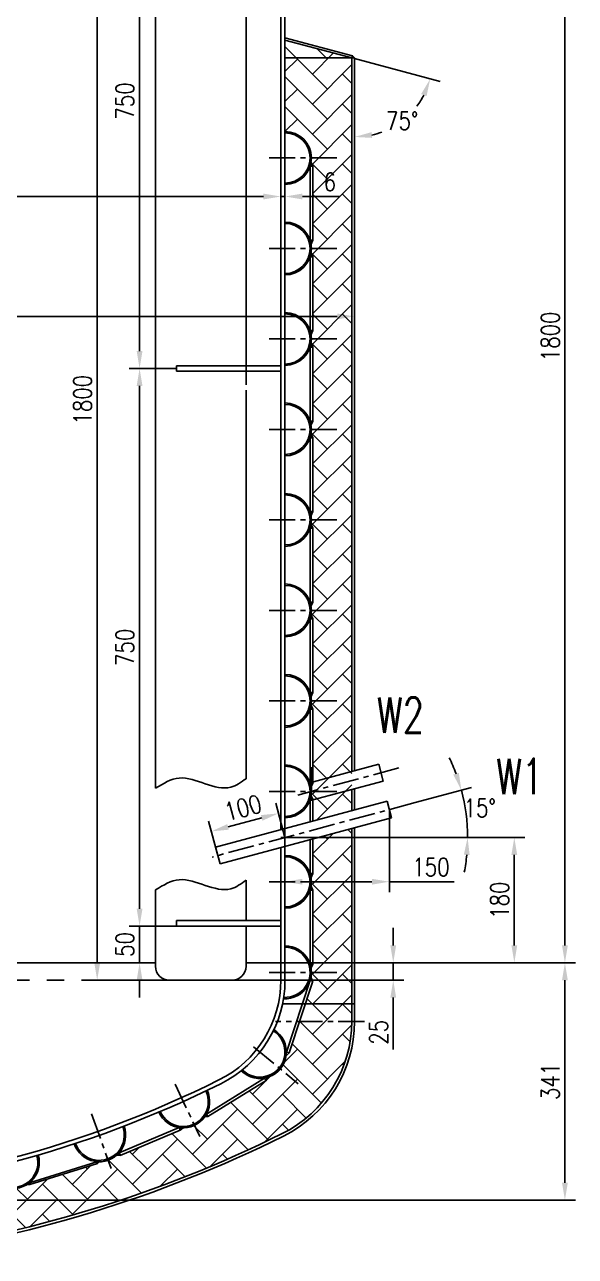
# Model space of a CAD drawing. Header units: millimetres. Extents: x 6795 to 13329, y 1691 to 10942.
# Drawn here: x 9242 to 10033, y 5931 to 7701 of the extents above; entities that cross this region are included whole.
import ezdxf

# ---------------------------------------------------------------- set-up
doc = ezdxf.new("R2010")
doc.units = ezdxf.units.MM
doc.header["$LTSCALE"] = 10
doc.linetypes.add('CENTER', pattern=[2, 1.25, -0.25, 0.25, -0.25])
for name, color, linetype in [('3中心线层', 1, 'CENTER'), ('5剖面线层', 2, 'Continuous'), ('6文字层', 3, 'Continuous'), ('7标注层', 4, 'Continuous')]:
    doc.layers.add(name, color=color, linetype=linetype)
doc.styles.add('PC_TEXTSTYLE', font='romans.shx', dxfattribs={"width": 0.8, "bigfont": 'hzfs.shx'})
doc.styles.add('TH_GBDIM', font='romans.shx', dxfattribs={"width": 0.8, "bigfont": 'gbcbig.shx'})
doc.dimstyles.new('TH_GBDIM', dxfattribs={"dimtxt": 26, "dimasz": 25, "dimexe": 15, "dimexo": 0, "dimgap": 8, "dimtad": 1, "dimdec": 1, "dimzin": 0, "dimdsep": 46, "dimtxsty": 'TH_GBDIM', "dimcen": 20, "dimclrd": 130, "dimclre": 130, "dimclrt": 3, "dimadec": 0, "dimazin": 0, "dimtfac": 0.714286, "dimtdec": 1, "dimtmove": 0, "dimatfit": 3, "dimfxl": 0, "dimtolj": 1, "dimtzin": 0, "dimlwd": -1, "dimlwe": -1, "dimarcsym": 0})
pattern_1 = [(45, (0, 0), (4.263256414560601e-15, 43.10522938113193), [91.44, -30.48]), (135, (21.5526, 21.5526), (4.263256414560601e-15, 43.10522938113193), [91.44, -30.48])]

# ---------------------------------------------------------------- blocks, each defined once
blk = doc.blocks.new('*D7')
at = {"layer": '7标注层', "color": 130, "ltscale": 2}
for p, q in [((8010.220268270452, 7561.890285728288), (8010.220268270452, 7438.699665362798)), ((9610.220268270452, 7571.558621289139), (9610.220268270452, 7438.699665362798)), ((9585.220268270452, 7453.699665362798), (8035.220268270452, 7453.699665362798))]:
    blk.add_line(p, q, dxfattribs=at)
for points in [[(8035.220268270452, 7457.866332029465), (8035.220268270452, 7449.532998696131), (8010.220268270452, 7453.699665362798)], [(9585.220268270452, 7457.866332029465), (9585.220268270452, 7449.532998696131), (9610.220268270452, 7453.699665362798)]]:
    blk.add_solid(points, dxfattribs=at)
at = {"layer": 'Defpoints', "color": 0, "ltscale": 2}
for p in [(8010.220268270452, 7561.890285728288), (9610.220268270452, 7571.558621289139), (8010.220268270452, 7453.699665362798)]:
    blk.add_point(p, dxfattribs=at)
at = {"layer": '7标注层', "color": 3, "ltscale": 2, "insert": (8994.11398792023, 7474.699665362798), "char_height": 26, "attachment_point": 5, "style": 'TH_GBDIM'}
blk.add_mtext('\\A1;%%c1600{}{}', dxfattribs=at)
blk = doc.blocks.new('*D8')
at = {"layer": '7标注层', "color": 130, "ltscale": 2}
for p, q in [((9610.220268270452, 7600.970716718368), (9610.220268270452, 7438.699665362798)), ((9616.220268270452, 7600.970716718368), (9616.220268270452, 7438.699665362798)), ((9585.220268270452, 7453.699665362798), (9560.220268270452, 7453.699665362798)), ((9610.220268270452, 7453.699665362798), (9616.220268270452, 7453.699665362798)), ((9641.220268270452, 7453.699665362798), (9695.096458746642, 7453.699665362798))]:
    blk.add_line(p, q, dxfattribs=at)
for points in [[(9585.220268270452, 7457.866332029465), (9585.220268270452, 7449.532998696131), (9610.220268270452, 7453.699665362798)], [(9641.220268270452, 7457.866332029465), (9641.220268270452, 7449.532998696131), (9616.220268270452, 7453.699665362798)]]:
    blk.add_solid(points, dxfattribs=at)
at = {"layer": 'Defpoints', "color": 0, "ltscale": 2}
for p in [(9610.220268270452, 7600.970716718368), (9616.220268270452, 7600.970716718368), (9616.220268270452, 7453.699665362798)]:
    blk.add_point(p, dxfattribs=at)
at = {"layer": '7标注层', "color": 3, "ltscale": 2, "insert": (9680.658363508548, 7474.699665362798), "char_height": 26, "attachment_point": 5, "style": 'TH_GBDIM'}
blk.add_mtext('\\A1;6{}{}', dxfattribs=at)
blk = doc.blocks.new('*D11')
at = {"layer": '7标注层', "color": 130, "ltscale": 2}
for p, q in [((9455.220268270452, 8133.318666236842), (9331.414927543014, 8133.318666236842)), ((9346.414927543014, 8108.318666236842), (9346.414927543014, 6352.781067576585)), ((9455.220268270452, 6327.781067576585), (9331.414927543014, 6327.781067576585))]:
    blk.add_line(p, q, dxfattribs=at)
for points in [[(9342.248260876348, 8108.318666236842), (9350.58159420968, 8108.318666236842), (9346.414927543014, 8133.318666236842)], [(9342.248260876348, 6352.781067576585), (9350.58159420968, 6352.781067576585), (9346.414927543014, 6327.781067576585)]]:
    blk.add_solid(points, dxfattribs=at)
at = {"layer": 'Defpoints', "color": 0, "ltscale": 2}
for p in [(9455.220268270452, 8133.318666236842), (9346.414927543014, 6327.781067576585), (9455.220268270452, 6327.781067576585)]:
    blk.add_point(p, dxfattribs=at)
at = {"layer": '7标注层', "color": 3, "ltscale": 2, "insert": (9325.414927543012, 7161.802005738446), "char_height": 26, "attachment_point": 5, "rotation": 90, "style": 'TH_GBDIM'}
blk.add_mtext('\\A1;1800', dxfattribs=at)
blk = doc.blocks.new('*D12')
at = {"layer": '7标注层', "color": 130, "ltscale": 2}
for p, q in [((9460.220268270454, 7206.652764386091), (9392.305189930123, 7206.652764386091)), ((9407.305189930123, 7181.652764386091), (9407.305189930123, 6430.318666236843)), ((9460.220268270452, 6405.318666236843), (9392.305189930123, 6405.318666236843))]:
    blk.add_line(p, q, dxfattribs=at)
for points in [[(9403.138523263457, 7181.652764386091), (9411.471856596789, 7181.652764386091), (9407.305189930123, 7206.652764386091)], [(9403.138523263457, 6430.318666236843), (9411.471856596789, 6430.318666236843), (9407.305189930123, 6405.318666236843)]]:
    blk.add_solid(points, dxfattribs=at)
at = {"layer": 'Defpoints', "color": 0, "ltscale": 2}
for p in [(9460.220268270454, 7206.652764386091), (9407.305189930123, 6405.318666236843), (9460.220268270452, 6405.318666236843)]:
    blk.add_point(p, dxfattribs=at)
at = {"layer": '7标注层', "color": 3, "ltscale": 2, "insert": (9386.30518993012, 6805.985715311468), "char_height": 26, "attachment_point": 5, "rotation": 90, "style": 'TH_GBDIM'}
blk.add_mtext('\\A1;750', dxfattribs=at)
blk = doc.blocks.new('*D13')
at = {"layer": '7标注层', "color": 130, "ltscale": 2}
for p, q in [((9407.305189930123, 6430.318666236843), (9407.305189930123, 6455.318666236843)), ((9460.220268270456, 6405.318666236843), (9392.305189930123, 6405.318666236843)), ((9407.305189930123, 6405.318666236843), (9407.305189930123, 6352.781067576581)), ((9430.220268270456, 6352.781067576581), (9392.305189930123, 6352.781067576581)), ((9407.305189930123, 6327.781067576581), (9407.305189930123, 6302.781067576581))]:
    blk.add_line(p, q, dxfattribs=at)
for points in [[(9403.138523263457, 6430.318666236843), (9411.471856596789, 6430.318666236843), (9407.305189930123, 6405.318666236843)], [(9403.138523263457, 6327.781067576581), (9411.471856596789, 6327.781067576581), (9407.305189930123, 6352.781067576581)]]:
    blk.add_solid(points, dxfattribs=at)
at = {"layer": 'Defpoints', "color": 0, "ltscale": 2}
for p in [(9460.220268270456, 6405.318666236843), (9407.305189930123, 6352.781067576581), (9430.220268270456, 6352.781067576581)]:
    blk.add_point(p, dxfattribs=at)
at = {"layer": '7标注层', "color": 3, "ltscale": 2, "insert": (9386.30518993012, 6379.049866906714), "char_height": 26, "attachment_point": 5, "rotation": 90, "style": 'TH_GBDIM'}
blk.add_mtext('\\A1;50', dxfattribs=at)
blk = doc.blocks.new('*D14')
at = {"layer": '7标注层', "color": 130, "ltscale": 2}
for p, q in [((9771.747677659065, 6377.781067576584), (9771.747677659065, 6402.781067576584)), ((9616.220268270452, 6352.781067576584), (9786.747677659065, 6352.781067576584)), ((9771.747677659065, 6352.781067576584), (9771.747677659065, 6327.781067576584)), ((9641.220268270452, 6327.781067576584), (9786.747677659065, 6327.781067576584)), ((9771.747677659065, 6302.781067576584), (9771.747677659065, 6228.104877100393))]:
    blk.add_line(p, q, dxfattribs=at)
for points in [[(9767.581010992399, 6377.781067576584), (9775.91434432573, 6377.781067576584), (9771.747677659065, 6352.781067576584)], [(9767.581010992399, 6302.781067576584), (9775.91434432573, 6302.781067576584), (9771.747677659065, 6327.781067576584)]]:
    blk.add_solid(points, dxfattribs=at)
at = {"layer": 'Defpoints', "color": 0, "ltscale": 2}
for p in [(9616.220268270452, 6352.781067576584), (9641.220268270452, 6327.781067576584), (9771.747677659065, 6327.781067576584)]:
    blk.add_point(p, dxfattribs=at)
at = {"layer": '7标注层', "color": 3, "ltscale": 2, "insert": (9750.747677659063, 6252.94297233849), "char_height": 26, "attachment_point": 5, "rotation": 90, "style": 'TH_GBDIM'}
blk.add_mtext('\\A1;25{}{}', dxfattribs=at)
blk = doc.blocks.new('*D15')
at = {"layer": '7标注层', "color": 130, "ltscale": 2}
for p, q in [((9616.220268270452, 6352.781067576584), (10033.39792230143, 6352.781067576584)), ((10018.39792230143, 6327.781067576584), (10018.39792230143, 6036.781067576584)), ((8810.220268270452, 6011.781067576584), (10033.39792230143, 6011.781067576584))]:
    blk.add_line(p, q, dxfattribs=at)
for points in [[(10014.23125563477, 6327.781067576584), (10022.5645889681, 6327.781067576584), (10018.39792230143, 6352.781067576584)], [(10014.23125563477, 6036.781067576584), (10022.5645889681, 6036.781067576584), (10018.39792230143, 6011.781067576584)]]:
    blk.add_solid(points, dxfattribs=at)
at = {"layer": 'Defpoints', "color": 0, "ltscale": 2}
for p in [(9616.220268270452, 6352.781067576584), (8810.220268270452, 6011.781067576584), (10018.39792230143, 6011.781067576584)]:
    blk.add_point(p, dxfattribs=at)
at = {"layer": '7标注层', "color": 3, "ltscale": 2, "insert": (9997.39792230143, 6182.281067576585), "char_height": 26, "attachment_point": 5, "rotation": 90, "style": 'TH_GBDIM'}
blk.add_mtext('\\A1;341{}{}', dxfattribs=at)
blk = doc.blocks.new('*D19')
at = {"layer": '7标注层', "color": 130, "ltscale": 2}
for p, q in [((9616.220268270452, 8152.781067576584), (10033.39792230143, 8152.781067576584)), ((10018.39792230143, 8127.781067576584), (10018.39792230143, 6377.781067576584)), ((9616.220268270452, 6352.781067576584), (10033.39792230143, 6352.781067576584))]:
    blk.add_line(p, q, dxfattribs=at)
for points in [[(10014.23125563477, 8127.781067576584), (10022.5645889681, 8127.781067576584), (10018.39792230143, 8152.781067576584)], [(10014.23125563477, 6377.781067576584), (10022.5645889681, 6377.781067576584), (10018.39792230143, 6352.781067576584)]]:
    blk.add_solid(points, dxfattribs=at)
at = {"layer": 'Defpoints', "color": 0, "ltscale": 2}
for p in [(9616.220268270452, 8152.781067576584), (9616.220268270452, 6352.781067576584), (10018.39792230143, 6352.781067576584)]:
    blk.add_point(p, dxfattribs=at)
at = {"layer": '7标注层', "color": 3, "ltscale": 2, "insert": (9997.39792230143, 7252.781067576585), "char_height": 26, "attachment_point": 5, "rotation": 90, "style": 'TH_GBDIM'}
blk.add_mtext('\\A1;1800{}{}', dxfattribs=at)
blk = doc.blocks.new('*D20')
at = {"layer": '7标注层', "color": 130, "ltscale": 2}
for p, q in [((9460.220268270452, 7975.318666236843), (9392.305189930123, 7975.318666236843)), ((9407.305189930123, 7231.652764386091), (9407.305189930123, 7950.318666236843)), ((9460.220268270454, 7206.652764386091), (9392.305189930123, 7206.652764386091))]:
    blk.add_line(p, q, dxfattribs=at)
for points in [[(9403.138523263457, 7950.318666236843), (9411.471856596789, 7950.318666236843), (9407.305189930123, 7975.318666236843)], [(9403.138523263457, 7231.652764386091), (9411.471856596789, 7231.652764386091), (9407.305189930123, 7206.652764386091)]]:
    blk.add_solid(points, dxfattribs=at)
at = {"layer": 'Defpoints', "color": 0, "ltscale": 2}
for p in [(9407.305189930123, 7975.318666236843), (9460.220268270452, 7975.318666236843), (9460.220268270454, 7206.652764386091)]:
    blk.add_point(p, dxfattribs=at)
at = {"layer": '7标注层', "color": 3, "ltscale": 2, "insert": (9386.30518993012, 7590.985715311467), "char_height": 26, "attachment_point": 5, "rotation": 90, "style": 'TH_GBDIM'}
blk.add_mtext('\\A1;750', dxfattribs=at)
blk = doc.blocks.new('*D44')
at = {"layer": '7标注层', "color": 130, "ltscale": 2}
for p, q in [((7904.220268270452, 7332.081501701973), (7904.220268270452, 7266.448782202951)), ((9716.220268270452, 7303.585107334784), (9716.220268270452, 7266.448782202951)), ((9691.220268270452, 7281.448782202951), (7929.220268270452, 7281.448782202951))]:
    blk.add_line(p, q, dxfattribs=at)
for points in [[(7929.220268270452, 7285.615448869618), (7929.220268270452, 7277.282115536284), (7904.220268270452, 7281.448782202951)], [(9691.220268270452, 7285.615448869618), (9691.220268270452, 7277.282115536284), (9716.220268270452, 7281.448782202951)]]:
    blk.add_solid(points, dxfattribs=at)
at = {"layer": 'Defpoints', "color": 0, "ltscale": 2}
for p in [(7904.220268270452, 7332.081501701973), (9716.220268270452, 7303.585107334784), (7904.220268270452, 7281.448782202951)]:
    blk.add_point(p, dxfattribs=at)
at = {"layer": '7标注层', "color": 3, "ltscale": 2, "insert": (8968.620217124437, 7302.448782202951), "char_height": 26, "attachment_point": 5, "style": 'TH_GBDIM'}
blk.add_mtext('\\A1;OD.%%c1800', dxfattribs=at)
blk = doc.blocks.new('*D45')
at = {"layer": '7标注层', "color": 130, "ltscale": 2}
for p, q in [((9610.220268270452, 6532.781067576584), (9960.711497027529, 6532.781067576584)), ((9945.711497027529, 6377.781067576584), (9945.711497027529, 6507.781067576584)), ((9610.220268270452, 6352.781067576584), (9960.711497027529, 6352.781067576584))]:
    blk.add_line(p, q, dxfattribs=at)
for points in [[(9941.544830360863, 6507.781067576584), (9949.878163694195, 6507.781067576584), (9945.711497027529, 6532.781067576584)], [(9941.544830360863, 6377.781067576584), (9949.878163694195, 6377.781067576584), (9945.711497027529, 6352.781067576584)]]:
    blk.add_solid(points, dxfattribs=at)
at = {"layer": 'Defpoints', "color": 0, "ltscale": 2}
for p in [(9610.220268270452, 6532.781067576584), (9945.711497027529, 6532.781067576584), (9610.220268270452, 6352.781067576584)]:
    blk.add_point(p, dxfattribs=at)
at = {"layer": '7标注层', "color": 3, "ltscale": 2, "insert": (9924.711497027527, 6442.781067576585), "char_height": 26, "attachment_point": 5, "rotation": 90, "style": 'TH_GBDIM'}
blk.add_mtext('\\A1;180{}{}', dxfattribs=at)
blk = doc.blocks.new('*D50')
at = {"layer": '7标注层', "color": 130, "ltscale": 2}
for p, q in [((9616.220268270452, 6532.781067576584), (9603.048982795019, 6581.936974171893)), ((9519.627685641544, 6506.899163066331), (9506.456400166111, 6556.055069661641)), ((9582.78312281433, 6560.977610649994), (9534.486831499877, 6548.036658394869))]:
    blk.add_line(p, q, dxfattribs=at)
for points in [[(9581.704710126403, 6565.002301592865), (9583.861535502258, 6556.952919707123), (9606.931268471557, 6567.448086777557)], [(9533.40841881195, 6552.06134933774), (9535.565244187805, 6544.011967451997), (9510.33868584265, 6541.566182267306)]]:
    blk.add_solid(points, dxfattribs=at)
at = {"layer": 'Defpoints', "color": 0, "ltscale": 2}
for p in [(9510.33868584265, 6541.566182267306), (9616.220268270452, 6532.781067576584), (9519.627685641544, 6506.899163066331)]:
    blk.add_point(p, dxfattribs=at)
at = {"layer": '7标注层', "color": 3, "ltscale": 2, "insert": (9555.722885896439, 6575.467641809462), "char_height": 26, "attachment_point": 5, "rotation": 14.999999999999728, "style": 'TH_GBDIM'}
blk.add_mtext('\\A1;100{}{}', dxfattribs=at)
blk = doc.blocks.new('*D53')
at = {"layer": '7标注层', "color": 130, "ltscale": 2}
for p, q in [((9716.220268270452, 7651.747800462078), (9839.338061795866, 7618.758487113043)), ((9716.220268270454, 7576.066359776822), (9716.220268270456, 7524.286881440571))]:
    blk.add_line(p, q, dxfattribs=at)
for start, end in [(322.6543636945495, 332.2368074065571), (282.7631925934446, 290.3814649762978)]:
    blk.add_arc((9716.220268270452, 7651.747800462077), 112.4609190215074, start, end, dxfattribs=at)
for points in [[(9811.854844395832, 7600.88052235871), (9819.614619130476, 7597.842374812585), (9824.849174401526, 7622.64077278958)], [(9741.528483923817, 7537.924775881538), (9740.602236231969, 7546.206473150684), (9716.220268270454, 7539.28688144057)]]:
    blk.add_solid(points, dxfattribs=at)
at = {"layer": 'Defpoints', "color": 0, "ltscale": 2}
for p in [(9616.22026827045, 7678.54271970519), (9712.220268270452, 7652.819597231804), (9716.220268270454, 7652.819597231803), (9716.220268270454, 7576.066359776822), (9763.748306381085, 7549.823593815588)]:
    blk.add_point(p, dxfattribs=at)
at = {"layer": '7标注层', "color": 3, "ltscale": 2, "insert": (9784.68213804162, 7562.526554704143), "char_height": 26, "attachment_point": 5, "style": 'TH_GBDIM'}
blk.add_mtext('\\A1;75%%d{}{}', dxfattribs=at)
blk = doc.blocks.new('*D63')
at = {"layer": '7标注层', "color": 130, "ltscale": 2}
blk.add_line((9803.158188766585, 6582.870932408276), (9884.095339413972, 6604.557976561919), dxfattribs=at)
for start, end in [(20.46245632320629, 25.9249126464128), (0, 14.99999999999979), (349.075087353587, 354.5375436767935)]:
    blk.add_arc((9616.22026827045, 6532.781067576583), 262.3246804805455, start, end, dxfattribs=at)
for points in [[(9865.961377595178, 6625.757049372339), (9858.023914000732, 6623.219113965113), (9869.606452019634, 6600.675690885381)], [(9873.1917433794, 6508.008011580994), (9881.515610479137, 6507.610920973751), (9878.544948750996, 6532.781067576584)]]:
    blk.add_solid(points, dxfattribs=at)
at = {"layer": 'Defpoints', "color": 0, "ltscale": 2}
for p in [(9803.158188766585, 6582.870932408276), (9877.546724143782, 6555.644169944907), (9610.220268270452, 6532.781067576584), (9904.183737840845, 6532.781067576584), (9511.437469271834, 6504.704601204232)]:
    blk.add_point(p, dxfattribs=at)
at = {"layer": '7标注层', "color": 3, "ltscale": 2, "insert": (9896.110248553938, 6575.226682671109), "char_height": 26, "attachment_point": 5, "style": 'TH_GBDIM'}
blk.add_mtext('\\A1;15%%d{}{}', dxfattribs=at)
blk = doc.blocks.new('*D64')
at = {"layer": '7标注层', "color": 130, "ltscale": 2}
for p, q in [((9616.220268270452, 6572.973446441252), (9616.220268270452, 6454.28832527229)), ((9766.220268270452, 6572.973446441252), (9766.220268270452, 6454.28832527229)), ((9641.220268270452, 6469.28832527229), (9741.220268270452, 6469.28832527229)), ((9766.220268270452, 6469.28832527229), (9859.220268270452, 6469.28832527229))]:
    blk.add_line(p, q, dxfattribs=at)
for points in [[(9641.220268270452, 6473.454991938956), (9641.220268270452, 6465.121658605623), (9616.220268270452, 6469.28832527229)], [(9741.220268270452, 6473.454991938956), (9741.220268270452, 6465.121658605623), (9766.220268270452, 6469.28832527229)]]:
    blk.add_solid(points, dxfattribs=at)
at = {"layer": 'Defpoints', "color": 0, "ltscale": 2}
for p in [(9616.220268270452, 6572.973446441252), (9766.220268270452, 6572.973446441252), (9616.220268270452, 6469.28832527229)]:
    blk.add_point(p, dxfattribs=at)
at = {"layer": '7标注层', "color": 3, "ltscale": 2, "insert": (9825.96312541331, 6490.28832527229), "char_height": 26, "attachment_point": 5, "style": 'TH_GBDIM'}
blk.add_mtext('\\A1;150', dxfattribs=at)

msp = doc.modelspace()

# ---------------------------------------------------------------- hatches: boundary and pattern name
at = {"layer": '5剖面线层', "ltscale": 2}
h = msp.add_hatch(dxfattribs=at)
h.set_pattern_fill('AR-HBONE', color=256, scale=0.3, style=0)
h.set_pattern_definition(pattern_1)
h.paths.add_polyline_path([(9712.220268270452, 7576.066359776823), (9712.220268270452, 7652.819597231803), (9616.220268270454, 7652.819597231804), (9616.220268270454, 7547.066359776836, -0.4645485354819218), (9653.680500764749, 7502.684276929231), (9656.308877089366, 7497.166262570693), (9656.308877089365, 7390.966456982961), (9653.680500764745, 7385.448442624418, -0.08457544638591837), (9653.680500764745, 7372.684276929238), (9656.308877089366, 7367.166262570697), (9656.308877089366, 7260.966456982962), (9653.680500764745, 7255.448442624416, -0.08457544638590615), (9653.680500764745, 7242.684276929238), (9656.308877089366, 7237.166262570699), (9656.308877089368, 7130.966456982965), (9653.680500764745, 7125.448442624416, -0.0845754463858878), (9653.680500764745, 7112.684276929241), (9656.308877089368, 7107.166262570693), (9656.308877089366, 7000.966456982967), (9653.680500764745, 6995.448442624419, -0.08457544638590615), (9653.680500764745, 6982.684276929241), (9656.308877089366, 6977.1662625707), (9656.308877089366, 6870.966456982964), (9653.680500764745, 6865.448442624419, -0.08457544638591227), (9653.680500764745, 6852.68427692924), (9656.308877089366, 6847.166262570695), (9656.308877089366, 6740.966456982961), (9653.680500764745, 6735.448442624418, -0.08457544638593062), (9653.680500764745, 6722.684276929236), (9656.30887708937, 6717.166262570683), (9656.308877089383, 6610.966456982962), (9653.68050076475, 6605.448442624388, -0.0845754463855516), (9653.680500764749, 6592.684276929263), (9656.308877089386, 6587.166262570679), (9656.30887708939, 6556.463730190432), (9712.22026827045, 6571.4451423051)])
h.paths.add_polyline_path([(9712.220268270456, 7652.819597231804), (9616.220268270452, 7678.542719705191), (9616.220268270452, 7652.819597231804)])
h.paths.add_polyline_path([(9667.720268270452, 7494.199665362798), (9693.596458746642, 7494.199665362798), (9693.596458746642, 7455.199665362798), (9667.720268270452, 7455.199665362798)], flags=24)
h = msp.add_hatch(dxfattribs=at)
h.set_pattern_fill('AR-HBONE', color=256, scale=0.3, style=0)
h.set_pattern_definition(pattern_1)
h.paths.add_polyline_path([(9470.032003749304, 6115.541339634829), (9465.585947174923, 6112.330666272893), (9379.832490296103, 6076.249007689402), (9374.554708122938, 6076.475360786027, -0.1832912843400993), (9349.352251567567, 6066.915406207486), (9346.83164228581, 6064.364543471595), (9249.818853359066, 6034.16295859151), (9245.334245222937, 6034.047668213988, -0.5076667311389679), (9188.397283611139, 6056.903383818649, -0.03525054263951109), (8965.384273417918, 6019.255481738812), (9049.396127775934, 5935.243627380794, 0.08211743312270822), (9612.244902595017, 6107.406000280007, 0.2848737509763066), (9712.220268270452, 6268.638930853199), (9637.083592319852, 6268.6389308532), (9622.032047468414, 6223.312235493072), (9617.857870916165, 6219.226283905464, -0.2949990903706711), (9590.816960618917, 6188.075690668558), (9588.996550611993, 6183.761885284135), (9505.432015136139, 6131.816894329594), (9501.088159600009, 6131.643504495799, -0.2438299540037619)])
h.paths.add_polyline_path([(9712.22026827045, 6268.638930853199), (9712.220268270452, 6293.638930853198), (9645.385292196628, 6293.638930853199), (9637.083592319848, 6268.638930853199)])
h.paths.add_polyline_path([(9712.220268270452, 6545.563237794846), (9656.30887708939, 6530.58182568018), (9656.3088770894, 6480.966456982954), (9653.680500764754, 6475.448442624359, -0.08457544638553326), (9653.680500764745, 6462.684276929236), (9656.30887708937, 6457.166262570688), (9656.308877089383, 6350.966456982959), (9653.68050076475, 6345.448442624389, -0.09184081833253387), (9653.480911823954, 6331.606839552371), (9656.266451979225, 6326.406797507336), (9645.385292196628, 6293.638930853198), (9712.220268270452, 6293.638930853198)])

# ---------------------------------------------------------------- linework, layer by layer
for p, q in [((9610.220268270452, 8177.781067576584), (9610.220268270452, 6544.114324677123)), ((9616.220268270452, 8177.781067576584), (9616.220268270452, 6545.72201983171)), ((9430.220268270452, 8108.318666236842), (9430.220268270454, 6603.771911512732)), ((9560.220268270452, 7975.318666236843), (9560.220268270452, 7183.318666236843)), ((9712.996725405761, 7655.717374710672), (9616.220268270452, 7681.64854824642)), ((9712.220268270454, 7652.819597231804), (9616.220268270452, 7678.54271970519)), ((9716.220268270454, 7652.819597231804), (9616.220268270452, 7652.819597231804)), ((9712.220268270454, 7652.819597231804), (9712.996725405761, 7655.717374710672)), ((9712.220268270454, 7652.819597231804), (9712.220268270456, 7576.066359776823)), ((9712.996725405761, 7655.717374710672), (9716.220268270454, 7652.819597231804)), ((9716.220268270454, 7652.819597231804), (9716.220268270456, 7576.066359776823)), ((9712.220268270452, 7576.066359776823), (9712.22026827045, 6627.548365192961)), ((9716.220268270452, 7576.066359776823), (9716.220268270452, 6628.620161962685)), ((9460.220268270454, 7210.652764386091), (9610.220268270454, 7210.652764386092)), ((9460.220268270454, 7210.652764386091), (9460.220268270454, 7202.652764386091)), ((9460.220268270454, 7202.652764386091), (9610.220268270454, 7202.652764386092)), ((9560.220268270452, 7175.318666236843), (9560.220268270454, 6617.318939243505)), ((9750.98503020667, 6637.935351848555), (9650.20847438637, 6610.932355100516)), ((9750.98503020667, 6637.935351848555), (9757.455506334232, 6613.787206191326)), ((9757.455506334234, 6613.787206191327), (9649.272691070795, 6584.799708206565)), ((9712.22026827045, 6601.666460682707), (9712.220268270452, 6571.445142305098)), ((9716.220268270452, 6602.738257452432), (9716.220268270452, 6572.516939074823)), ((9762.98503020667, 6585.047519269867), (9516.392447577764, 6518.973235894946)), ((9762.98503020667, 6585.047519269867), (9769.455506334232, 6560.899373612638)), ((9769.455506334234, 6560.899373612639), (9522.862923705326, 6494.82509023772)), ((9712.220268270452, 6545.563237794845), (9712.220268270452, 6268.638930853199)), ((9716.220268270452, 6546.63503456457), (9716.220268270452, 6268.638930853199)), ((9522.862923705326, 6494.825090237719), (9516.392447577764, 6518.973235894945)), ((9610.220268270452, 6518.232420166872), (9610.220268270452, 6327.781067576584)), ((9616.220268270452, 6519.840115321458), (9616.220268270452, 6327.781067576584)), ((9560.220268270454, 6471.282998169314), (9560.220268270454, 6413.318666236843)), ((9430.220268270454, 6457.735970438515), (9430.220268270456, 6347.781067576584)), ((9460.220268270452, 6413.318666236843), (9460.220268270452, 6405.318666236843)), ((9460.220268270452, 6413.318666236843), (9610.220268270452, 6413.318666236843)), ((9460.220268270452, 6405.318666236843), (9610.220268270452, 6405.318666236843)), ((9560.22026827045, 6405.318666236843), (9560.22026827045, 6347.781067576583)), ((9430.220268270454, 6352.781067576584), (9000.480052912697, 6352.781067576585)), ((9560.22026827045, 6352.781067576585), (9616.220268270452, 6352.781067576584)), ((9450.22026827045, 6327.781067576584), (9540.22026827045, 6327.781067576584)), ((9716.220268270452, 6293.638930853198), (9612.671228562971, 6293.638930853198))]:
    msp.add_line(p, q)
at = {"ltscale": 2}
for p, q in [((9652.308877089366, 7497.166262570695), (9652.308877089365, 7390.966456982965)), ((9652.308877089366, 7497.166262570695), (9656.308877089366, 7497.166262570695)), ((9656.308877089366, 7497.166262570695), (9653.680500764745, 7502.68427692924)), ((9656.308877089366, 7497.166262570695), (9656.308877089366, 7390.966456982963)), ((9652.308877089366, 7390.966456982963), (9656.308877089366, 7390.966456982963)), ((9656.308877089366, 7390.966456982963), (9653.680500764745, 7385.448442624418)), ((9652.308877089366, 7260.966456982961), (9652.308877089365, 7367.166262570691)), ((9652.308877089366, 7367.166262570693), (9656.308877089366, 7367.166262570693)), ((9656.308877089366, 7367.166262570693), (9653.680500764745, 7372.684276929238)), ((9656.308877089366, 7260.966456982961), (9656.308877089366, 7367.166262570693)), ((9652.308877089366, 7260.966456982961), (9656.308877089366, 7260.966456982961)), ((9656.308877089366, 7260.966456982961), (9653.680500764745, 7255.448442624416)), ((9656.308877089366, 7237.166262570693), (9653.680500764745, 7242.684276929238)), ((9652.308877089366, 7237.166262570693), (9656.308877089366, 7237.166262570693)), ((9652.308877089366, 7130.966456982961), (9652.308877089365, 7237.166262570691)), ((9656.308877089368, 7130.966456982961), (9656.308877089366, 7237.166262570689)), ((9652.308877089366, 7130.966456982961), (9656.308877089366, 7130.966456982961)), ((9656.308877089366, 7130.966456982961), (9653.680500764745, 7125.448442624416)), ((9652.308877089366, 7107.166262570697), (9652.308877089365, 7000.966456982967)), ((9652.308877089366, 7107.166262570697), (9656.308877089366, 7107.166262570697)), ((9656.308877089366, 7107.166262570697), (9653.680500764745, 7112.684276929242)), ((9656.308877089368, 7107.166262570697), (9656.308877089366, 7000.966456982968)), ((9652.308877089366, 7000.966456982965), (9656.308877089366, 7000.966456982965)), ((9656.308877089366, 7000.966456982965), (9653.680500764745, 6995.44844262442)), ((9652.308877089366, 6977.166262570697), (9652.308877089365, 6870.966456982967)), ((9652.308877089366, 6977.166262570697), (9656.308877089366, 6977.166262570697)), ((9656.308877089366, 6977.166262570697), (9653.680500764745, 6982.684276929242)), ((9656.308877089366, 6977.166262570697), (9656.308877089366, 6870.966456982965)), ((9652.308877089366, 6870.966456982965), (9656.308877089366, 6870.966456982965)), ((9656.308877089366, 6870.966456982965), (9653.680500764745, 6865.44844262442)), ((9656.308877089366, 6847.166262570695), (9653.680500764745, 6852.68427692924)), ((9652.308877089366, 6740.966456982963), (9652.308877089365, 6847.166262570693)), ((9652.308877089366, 6847.166262570695), (9656.308877089366, 6847.166262570695)), ((9656.308877089366, 6740.966456982963), (9656.308877089366, 6847.166262570695)), ((9652.308877089366, 6740.966456982963), (9656.308877089366, 6740.966456982963)), ((9656.308877089366, 6740.966456982963), (9653.680500764745, 6735.448442624418)), ((9652.308877089368, 6717.166262570689), (9652.308877089381, 6610.966456982959)), ((9652.308877089368, 6717.166262570689), (9656.308877089368, 6717.16626257069)), ((9656.308877089368, 6717.16626257069), (9653.680500764745, 6722.684276929234)), ((9656.308877089368, 6717.16626257069), (9656.308877089383, 6610.966456982958)), ((9654.220268270452, 6599.066359776828), (9654.220268270452, 6633.790313058599)), ((9652.308877089383, 6610.966456982957), (9656.308877089383, 6610.966456982958)), ((9656.308877089383, 6610.966456982958), (9653.680500764762, 6605.448442624413)), ((9652.308877089385, 6587.166262570688), (9656.308877089385, 6587.166262570689)), ((9652.308877089388, 6555.391933420708), (9652.308877089383, 6587.166262570686)), ((9656.308877089385, 6587.166262570689), (9653.680500764764, 6592.684276929233)), ((9656.308877089388, 6556.463730190431), (9656.308877089385, 6587.166262570689)), ((9656.3088770894, 6480.966456982957), (9656.308877089392, 6530.58182568018)), ((9652.3088770894, 6480.966456982956), (9652.308877089392, 6529.510028910456)), ((9652.3088770894, 6480.966456982956), (9656.3088770894, 6480.966456982957)), ((9656.3088770894, 6480.966456982957), (9653.68050076478, 6475.448442624411)), ((9656.308877089368, 6457.16626257069), (9653.680500764745, 6462.684276929234)), ((9652.308877089368, 6457.166262570689), (9656.308877089368, 6457.16626257069)), ((9652.308877089368, 6457.166262570689), (9652.308877089381, 6350.966456982959)), ((9656.308877089368, 6457.16626257069), (9656.308877089383, 6350.966456982958)), ((9652.308877089383, 6350.966456982957), (9656.308877089383, 6350.966456982958)), ((9656.308877089383, 6350.966456982958), (9653.680500764762, 6345.448442624413)), ((9618.235875706312, 6224.572822639059), (9652.470280217121, 6327.667384653324)), ((9622.032047468414, 6223.312235493072), (9656.266451979223, 6326.406797507337)), ((9656.266451979223, 6326.406797507337), (9652.505832617106, 6327.781067576584)), ((9656.266451979223, 6326.406797507337), (9653.480911823952, 6331.606839552373)), ((9622.032047468414, 6223.312235493072), (9617.857870916165, 6219.226283905464)), ((9618.235875706312, 6224.572822639059), (9622.032047468414, 6223.312235493072)), ((9503.320294224746, 6135.214045311285), (9586.8848297006, 6187.159036265827)), ((9505.432015136139, 6131.816894329594), (9588.996550611993, 6183.761885284136)), ((9588.996550611993, 6183.761885284136), (9586.8848297006, 6187.159036265827)), ((9588.996550611993, 6183.761885284136), (9590.816960618917, 6188.075690668556)), ((9505.432015136139, 6131.816894329594), (9501.088159600009, 6131.643504495799)), ((9503.320294224746, 6135.214045311285), (9505.432015136139, 6131.816894329594)), ((9377.81668059827, 6079.740492504434), (9464.03463441825, 6116.017593005417)), ((9379.367993354945, 6076.053565771912), (9465.585947174926, 6112.330666272895)), ((9465.585947174926, 6112.330666272895), (9464.03463441825, 6116.017593005417)), ((9465.585947174926, 6112.330666272895), (9470.032003749284, 6115.541339634814)), ((9379.832490296103, 6076.249007689402), (9374.554708122938, 6076.475360786027)), ((9377.816680598271, 6079.740492504435), (9379.832490296103, 6076.249007689402)), ((9249.036195631372, 6036.676992515232), (9345.99115297057, 6067.064342599955)), ((9249.818853359066, 6034.162958591509), (9346.831642285808, 6064.364543471594)), ((9345.99115297057, 6067.064342599955), (9346.831642285808, 6064.364543471593)), ((9346.831642285808, 6064.364543471593), (9349.352251567567, 6066.915406207485)), ((9359.167905707878, 6068.205013485563), (9362.108619764334, 6069.120503352071)), ((9249.036195631372, 6036.676992515232), (9249.818853359066, 6034.16295859151)), ((9249.818853359066, 6034.16295859151), (9245.334245222935, 6034.047668213988))]:
    msp.add_line(p, q, dxfattribs=at)
for centre, radius, start, end in [((9616.220268270466, 7509.066359776836), 38, 269.9999999999939, 89.99999999999392), ((9616.220268270466, 7509.066359776836), 36, 269.9999999999939, 89.99999999999392), ((9616.220268270452, 7379.066359776828), 38, 270, 90), ((9616.220268270452, 7379.066359776828), 36, 270, 90), ((9616.220268270452, 7249.066359776828), 38, 270, 90), ((9616.220268270452, 7249.066359776828), 36, 270, 90), ((9616.220268270452, 7119.066359776828), 38, 270, 90), ((9616.220268270452, 7119.066359776828), 36, 270, 90), ((9616.220268270452, 6989.066359776828), 38, 270, 90), ((9616.220268270452, 6989.066359776828), 36, 270, 90), ((9616.220268270452, 6859.066359776828), 38, 270, 90), ((9616.220268270452, 6859.066359776828), 36, 270, 90), ((9616.220268270452, 6729.066359776828), 38, 270, 90), ((9616.220268270452, 6729.066359776828), 36, 270, 90), ((9616.220268270452, 6599.066359776828), 38, 270, 90), ((9616.220268270452, 6599.066359776828), 36, 270, 90), ((9616.220268270452, 6469.066359776828), 38, 270, 90), ((9616.220268270452, 6469.066359776828), 36, 270, 90), ((9616.220268270452, 6339.066359776828), 38, 266.7508272572472, 90), ((9616.220268270452, 6339.066359776828), 36, 267.0654614498846, 90), ((9450.22026827045, 6347.781067576584), 20, 180, 270), ((9540.22026827045, 6347.781067576584), 20, 270, 0), ((9450.220268270452, 6327.781067576584), 160, 296.3877999612429, 7.016477563892661e-15), ((9450.220268270452, 6327.781067576584), 166, 296.3877999612429, 7.016477563892661e-15), ((9532.220268270452, 6268.638930853199), 180, 296.3965523456604, 0), ((9532.220268270452, 6268.638930853199), 184, 296.3965523456604, 0), ((9580.235875706312, 6224.572822639059), 38, 224.9845975224999, 58.12930669757625), ((9580.235875706312, 6224.572822639059), 36, 225.3319169904275, 57.78198722964904), ((8810.220268270452, 7617.742307304352), 1600, 273.4039389457158, 296.387799961243), ((8810.220268270452, 7617.742307304352), 1606, 273.3912069647881, 296.387799961243), ((9470.032003749284, 6153.541339634814), 38, 203.5798574187935, 24.93557996789814), ((9470.032003749284, 6153.541339634814), 36, 203.5798574187935, 24.93557996789814), ((8810.220234142143, 7723.318260024656), 1804, 277.6187566249234, 296.3965523456604), ((9349.352251567567, 6104.915406207485), 38, 198.9028390979847, 20.32663921407866), ((9349.352251567567, 6104.915406207485), 36, 198.936625725562, 20.29285258650151), ((8810.220234142143, 7723.318260024656), 1808, 277.5560556031407, 296.3965523456604), ((9225.220268270452, 6066.287828436216), 38, 194.2976382206004, 15.6533607697053), ((9225.220268270452, 6066.287828436216), 36, 194.3333166653264, 15.61768232497947)]:
    msp.add_arc(centre, radius, start, end)
at = {"layer": '3中心线层', "ltscale": 3}
for p, q in [((9690.800275643756, 7509.066359776828), (9589.62546004237, 7509.066359776839)), ((9690.800275643742, 7379.066359776828), (9589.625460042356, 7379.066359776828)), ((9690.800275643742, 7249.066359776828), (9589.625460042356, 7249.066359776828)), ((9690.800275643742, 7119.066359776828), (9589.625460042356, 7119.066359776828)), ((9690.800275643742, 6989.066359776828), (9589.625460042356, 6989.066359776828)), ((9690.800275643742, 6859.066359776828), (9589.625460042356, 6859.066359776828)), ((9690.800275643742, 6729.066359776828), (9589.625460042356, 6729.066359776828)), ((9779.818806704468, 6632.720386720752), (9634.467139322296, 6593.773524827182)), ((9690.800275643742, 6599.066359776828), (9589.625460042356, 6599.066359776828)), ((9803.158188766585, 6582.870932408277), (9511.437469271834, 6504.704601204232)), ((9690.800275643742, 6469.066359776828), (9589.625460042356, 6469.066359776828)), ((9690.800275643742, 6339.066359776828), (9589.625460042356, 6339.066359776828)), ((9730.352136120235, 6268.638930853199), (9602.378583762133, 6268.638930853199)), ((9571.165167708517, 6232.117861364675), (9635.239198882144, 6178.820800413915)), ((9458.305168508032, 6178.340451288929), (9493.933326256787, 6102.99662239593)), ((9338.361900302221, 6135.779234156775), (9366.317019443526, 6057.264461721116))]:
    msp.add_line(p, q, dxfattribs=at)
at = {"layer": '3中心线层', "ltscale": 10}
msp.add_line((9649.072072533998, 6327.781067576584), (7952.33105298519, 6327.781067576584), dxfattribs=at)
at = {"layer": '7标注层', "ltscale": 2}
for points in [[(9430.220268270454, 6603.771911512733), (9464.411394884512, 6618.18247347795), (9501.597873274011, 6610.032239101027), (9538.618151041643, 6605.158427071538), (9560.220268270454, 6617.318939243531)], [(9430.220268270454, 6457.735970438516), (9464.411394884512, 6472.146532403734), (9501.597873274011, 6463.99629802681), (9538.618151041643, 6459.122485997322), (9560.220268270454, 6471.282998169314)]]:
    msp.add_spline(points, degree=3, dxfattribs=at)

# ---------------------------------------------------------------- texts
at = {"layer": '6文字层', "style": 'PC_TEXTSTYLE', "width": 0.7}
for s, p in [('W2', (9748.649870631729, 6683.197113045944)), ('W1', (9919.898545305994, 6595.08315383871))]:
    msp.add_text(s, height=50.93550000000001, dxfattribs=at).set_placement(p)

# ---------------------------------------------------------------- dimensions: what is measured, and where the dimension line sits
at = {"layer": '7标注层'}
for base, p1, p2, text, picture, middle in [((10018.39792230143, 6352.781067576584), (9616.220268270452, 8152.781067576584), (9616.220268270452, 6352.781067576584), '1800{}{}', '*D19', (9997.39792230143, 7252.781067576585)), ((9407.305189930123, 7975.318666236843), (9460.220268270454, 7206.652764386091), (9460.220268270452, 7975.318666236843), '750', '*D20', (9386.30518993012, 7590.985715311467)), ((9407.305189930123, 6405.318666236843), (9460.220268270454, 7206.652764386091), (9460.220268270452, 6405.318666236843), '750', '*D12', (9386.30518993012, 6805.985715311468)), ((9945.711497027529, 6532.781067576584), (9610.220268270452, 6352.781067576584), (9610.220268270452, 6532.781067576584), '180{}{}', '*D45', (9924.711497027527, 6442.781067576585)), ((9407.305189930123, 6352.781067576581), (9460.220268270456, 6405.318666236843), (9430.220268270456, 6352.781067576581), '50', '*D13', (9386.30518993012, 6379.049866906714)), ((9771.747677659065, 6327.781067576584), (9616.220268270452, 6352.781067576584), (9641.220268270452, 6327.781067576584), '25{}{}', '*D14', (9750.747677659063, 6252.94297233849)), ((10018.39792230143, 6011.781067576584), (9616.220268270452, 6352.781067576584), (8810.220268270452, 6011.781067576584), '341{}{}', '*D15', (9997.39792230143, 6182.281067576585))]:
    dim = msp.add_linear_dim(base=base, p1=p1, p2=p2, angle=90, text=text, dimstyle='TH_GBDIM', override={"dimgap": 8, "dimtad": 1, "dimjust": 0, "dimse1": 0, "dimse2": 0, "dimsd1": 0, "dimsd2": 0, "dimclrt": 3, "dimtvp": 0}, dxfattribs=at)
    dim.commit()
    dim.dimension.update_dxf_attribs({"geometry": picture, "text_midpoint": middle})
dim = msp.add_linear_dim(base=(9346.414927543014, 6327.781067576585), p1=(9455.220268270452, 8133.318666236842), p2=(9455.220268270452, 6327.781067576585), angle=90, text='1800', dimstyle='TH_GBDIM', override={"dimgap": 8, "dimtad": 1, "dimjust": 0, "dimse1": 0, "dimse2": 0, "dimsd1": 0, "dimsd2": 0, "dimclrt": 3, "dimtvp": 0}, dxfattribs=at)
dim.commit()
dim.dimension.update_dxf_attribs({"geometry": '*D11', "text_midpoint": (9346.414927543012, 7161.802005738446), "dimtype": 160})
at = {"layer": '7标注层', "ltscale": 2}
dim = msp.add_angular_dim_2l(base=(9763.748306381085, 7549.823593815588), line1=((9712.220268270454, 7652.819597231804), (9616.220268270452, 7678.54271970519)), line2=((9716.220268270454, 7652.819597231804), (9716.220268270456, 7576.066359776823)), text='75%%d{}{}', dimstyle='TH_GBDIM', override={"dimtad": 0, "dimtih": 1, "dimtoh": 1, "dimclrt": 3}, dxfattribs=at)
dim.commit()
dim.dimension.update_dxf_attribs({"geometry": '*D53', "text_midpoint": (9784.68213804162, 7562.526554704144)})
at = {"layer": '7标注层'}
dim = msp.add_linear_dim(base=(9616.220268270452, 7453.699665362798), p1=(9610.220268270452, 7600.970716718368), p2=(9616.220268270452, 7600.970716718368), text='6{}{}', dimstyle='TH_GBDIM', override={"dimgap": 8, "dimtad": 1, "dimjust": 0, "dimse1": 0, "dimse2": 0, "dimsd1": 0, "dimsd2": 0, "dimclrt": 3, "dimtvp": 0}, dxfattribs=at)
dim.commit()
dim.dimension.update_dxf_attribs({"geometry": '*D8', "text_midpoint": (9680.658363508548, 7474.699665362798)})
for base, p1, p2, text, picture, middle in [((8010.220268270452, 7453.699665362798), (9610.220268270452, 7571.558621289139), (8010.220268270452, 7561.890285728288), '%%c1600{}{}', '*D7', (8994.11398792023, 7453.699665362798)), ((7904.220268270452, 7281.448782202951), (9716.220268270452, 7303.585107334784), (7904.220268270452, 7332.081501701973), 'OD.%%c1800', '*D44', (8968.620217124437, 7281.448782202951))]:
    dim = msp.add_linear_dim(base=base, p1=p1, p2=p2, text=text, dimstyle='TH_GBDIM', override={"dimgap": 8, "dimtad": 1, "dimjust": 0, "dimse1": 0, "dimse2": 0, "dimsd1": 0, "dimsd2": 0, "dimclrt": 3, "dimtvp": 0}, dxfattribs=at)
    dim.commit()
    dim.dimension.update_dxf_attribs({"geometry": picture, "text_midpoint": middle, "dimtype": 160})
at = {"layer": '7标注层', "ltscale": 2}
dim = msp.add_angular_dim_2l(base=(9877.546724143782, 6555.644169944907), line1=((9803.158188766585, 6582.870932408277), (9511.437469271834, 6504.704601204232)), line2=((9610.220268270452, 6532.781067576584), (9904.183737840845, 6532.781067576584)), text='15%%d{}{}', dimstyle='TH_GBDIM', override={"dimtad": 0, "dimtih": 1, "dimtoh": 1, "dimclrt": 3, "dimtmove": 1}, dxfattribs=at)
dim.commit()
dim.dimension.update_dxf_attribs({"geometry": '*D63', "text_midpoint": (9896.110248553938, 6575.226682671109), "dimtype": 162})
dim = msp.add_linear_dim(base=(9510.33868584265, 6541.566182267306), p1=(9616.220268270452, 6532.781067576584), p2=(9519.627685641544, 6506.899163066332), angle=194.99999999999974, text='100{}{}', dimstyle='TH_GBDIM', override={"dimgap": 8, "dimtad": 1, "dimjust": 0, "dimse1": 0, "dimse2": 0, "dimsd1": 0, "dimsd2": 0, "dimclrt": 3, "dimtvp": 0}, dxfattribs=at)
dim.commit()
dim.dimension.update_dxf_attribs({"geometry": '*D50', "text_midpoint": (9561.158085843592, 6555.183199457391), "dimtype": 161})
dim = msp.add_linear_dim(base=(9616.220268270452, 6469.28832527229), p1=(9766.220268270452, 6572.973446441252), p2=(9616.220268270452, 6572.973446441252), text='150', dimstyle='TH_GBDIM', override={"dimgap": 8, "dimtad": 1, "dimjust": 0, "dimse1": 0, "dimse2": 0, "dimsd1": 0, "dimsd2": 0, "dimclrt": 3, "dimtvp": 0}, dxfattribs=at)
dim.commit()
dim.dimension.update_dxf_attribs({"geometry": '*D64', "text_midpoint": (9825.96312541331, 6469.28832527229), "dimtype": 160})

doc.saveas('drawing.dxf')
